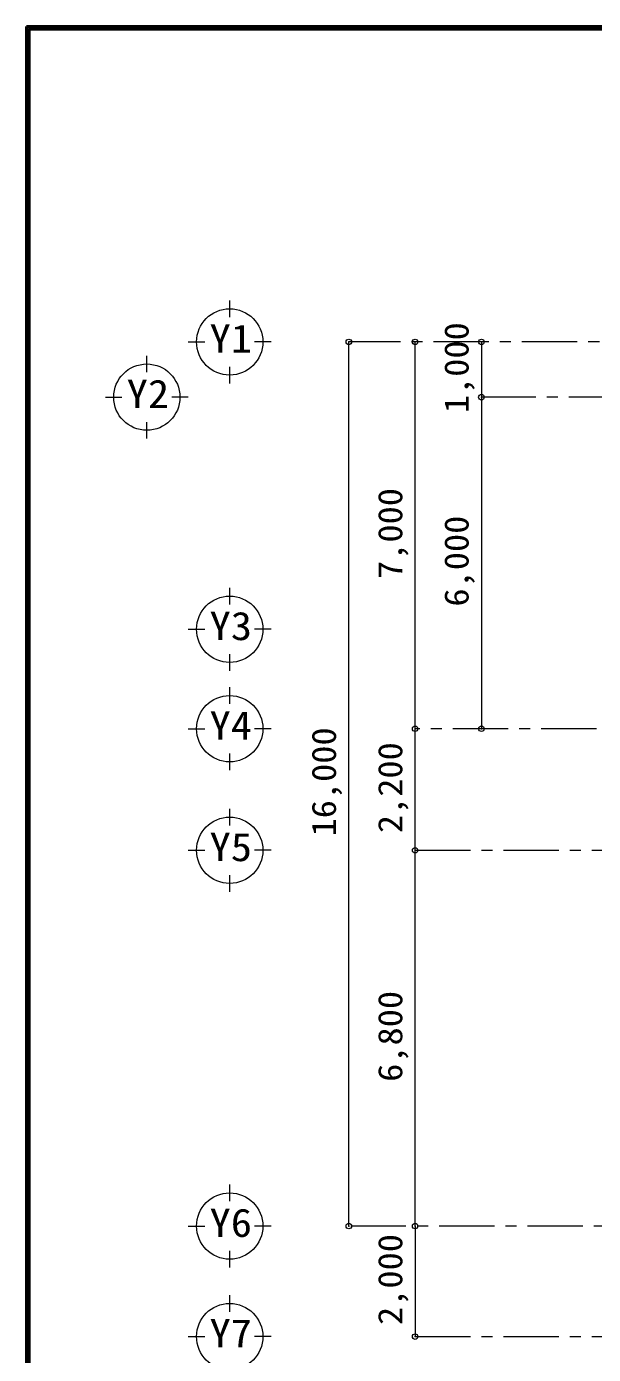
# Model space of a CAD drawing. Units: millimetres at full size, sheet at 1:200. Extents: x -55340 to 55340, y -38040 to 38040.
# Drawn here: x -55340 to -45080, y 14011 to 38040 of the extents above; entities that cross this region are included whole.
import ezdxf
from ezdxf.enums import TextEntityAlignment as Align

# ---------------------------------------------------------------- set-up
doc = ezdxf.new("R2010")
doc.units = ezdxf.units.MM
doc.header["$LTSCALE"] = 200
doc.header["$PDMODE"] = 32
doc.header["$PDSIZE"] = 100
doc.linetypes.add('CHAIN1', pattern=[8, 5, -1, 1, -1])
for name, color, linetype, lineweight in [('0-1_通り芯', 3, 'Continuous', 18), ('0-A_寸法', 6, 'Continuous', 9), ('F-0_F-0ﾚｲﾔ', 5, 'Continuous', 50)]:
    doc.layers.add(name, color=color, linetype=linetype, lineweight=lineweight)
doc.styles.add('ＭＳ ゴシック', font='')
doc.styles.get('ＭＳ ゴシック').set_extended_font_data('MS Gothic')

msp = doc.modelspace()

# ---------------------------------------------------------------- linework, layer by layer
at = {"layer": '0-1_通り芯'}
for p, q in [((-51663.4, 32783.7), (-51663.4, 33083.7)), ((-52413.4, 32333.7), (-52113.4, 32333.7)), ((-50913.4, 32333.7), (-51213.4, 32333.7)), ((-53163.4, 31783.7), (-53163.4, 32083.7)), ((-51663.4, 31583.7), (-51663.4, 31883.7)), ((-53913.4, 31333.7), (-53613.4, 31333.7)), ((-52413.4, 31333.7), (-52713.4, 31333.7)), ((-53163.4, 30583.7), (-53163.4, 30883.7)), ((-51663.4, 27583.7), (-51663.4, 27883.7)), ((-52413.4, 27133.7), (-52113.4, 27133.7)), ((-50913.4, 27133.7), (-51213.4, 27133.7)), ((-51663.4, 26383.7), (-51663.4, 26683.7)), ((-51663.4, 25783.7), (-51663.4, 26083.7)), ((-52413.4, 25333.7), (-52113.4, 25333.7)), ((-50913.4, 25333.7), (-51213.4, 25333.7)), ((-51663.4, 24583.7), (-51663.4, 24883.7)), ((-51663.4, 23583.7), (-51663.4, 23883.7)), ((-52413.4, 23133.7), (-52113.4, 23133.7)), ((-50913.4, 23133.7), (-51213.4, 23133.7)), ((-51663.4, 22383.7), (-51663.4, 22683.7)), ((-51663.4, 16783.6), (-51663.4, 17083.6)), ((-52413.4, 16333.6), (-52113.4, 16333.6)), ((-50913.4, 16333.6), (-51213.4, 16333.6)), ((-51663.4, 15583.6), (-51663.4, 15883.6)), ((-51663.4, 14783.7), (-51663.4, 15083.7)), ((-52413.4, 14333.7), (-52113.4, 14333.7)), ((-50913.4, 14333.7), (-51213.4, 14333.7))]:
    msp.add_line(p, q, dxfattribs=at)
at = {"layer": '0-1_通り芯', "color": 4, "linetype": 'CHAIN1', "lineweight": 9}
for p, q in [((9026.4, 32333.7), (-49507.7, 32333.7)), ((-10923.6, 31333.7), (-47107.7, 31333.7)), ((-19423.6, 25333.7), (-48307.7, 25333.7)), ((-48307.7, 23133.7), (-44218.8, 23133.7)), ((-43673.5, 16333.7), (-49507.7, 16333.7)), ((-48307.7, 14333.7), (40371.9, 14333.7))]:
    msp.add_line(p, q, dxfattribs=at)
at = {"layer": '0-1_通り芯'}
for centre in [(-51663.4, 32333.7), (-53163.4, 31333.7), (-51663.4, 27133.7), (-51663.4, 25333.7), (-51663.4, 23133.7), (-51663.4, 16333.6), (-51663.4, 14333.7)]:
    msp.add_circle(centre, 600, dxfattribs=at)
at = {"layer": '0-A_寸法', "color": 4}
for p, q in [((-49507.7, 16333.7), (-49507.7, 32333.7)), ((-47107.7, 32333.7), (-47107.7, 31333.7)), ((-47107.7, 31333.7), (-47107.7, 25333.7)), ((-48307.7, 16333.7), (-48307.7, 14333.7))]:
    msp.add_line(p, q, dxfattribs=at)
msp.add_lwpolyline([(-48307.7, 16333.7), (-48307.7, 23133.7), (-48307.7, 25333.7), (-48307.7, 32333.7)], dxfattribs=at)
at = {"layer": '0-A_寸法'}
for p in [(-49507.7, 32333.7), (-48307.7, 32333.7), (-47107.7, 32333.7), (-47107.7, 31333.7), (-48307.7, 25333.7), (-47107.7, 25333.7), (-48307.7, 23133.7), (-49507.7, 16333.7), (-48307.7, 16333.7), (-48307.7, 14333.7)]:
    msp.add_point(p, dxfattribs=at)
at = {"layer": 'F-0_F-0ﾚｲﾔ'}
for p, q in [((-55340, 38040), (-55340, -38040)), ((-55340, 38040), (55340, 38040)), ((-55300, 38000), (55300, 38000)), ((-55300, 38000), (-55300, -38000))]:
    msp.add_line(p, q, dxfattribs=at)

# ---------------------------------------------------------------- texts
at = {"layer": '0-1_通り芯', "color": 2, "style": 'ＭＳ ゴシック', "width": 1.1}
for s, p in [('Y1', (-52027.6, 31983.4)), ('Y2', (-53527.6, 30983.4)), ('Y3', (-52027.6, 26783.4)), ('Y4', (-52027.6, 24983.4)), ('Y5', (-52027.6, 22783.4)), ('Y6', (-52027.6, 15983.4)), ('Y7', (-52027.6, 13983.4))]:
    msp.add_text(s, height=513.2, dxfattribs=at).set_placement(p, align=Align.BOTTOM_LEFT)
at = {"layer": '0-A_寸法', "color": 2, "style": 'ＭＳ ゴシック', "width": 1.1}
for s, p in [('1,000', (-47207.7, 31043.7)), ('7,000', (-48407.7, 28043.7)), ('6,000', (-47207.7, 27543.7)), ('16,000', (-49607.7, 23383.7)), ('2,200', (-48407.7, 23443.7)), ('6,800', (-48407.7, 18943.7)), ('2,000', (-48407.7, 14543.7))]:
    msp.add_text(s, height=439.9, rotation=90, dxfattribs=at).set_placement(p, align=Align.BOTTOM_LEFT)

doc.saveas('drawing.dxf')
